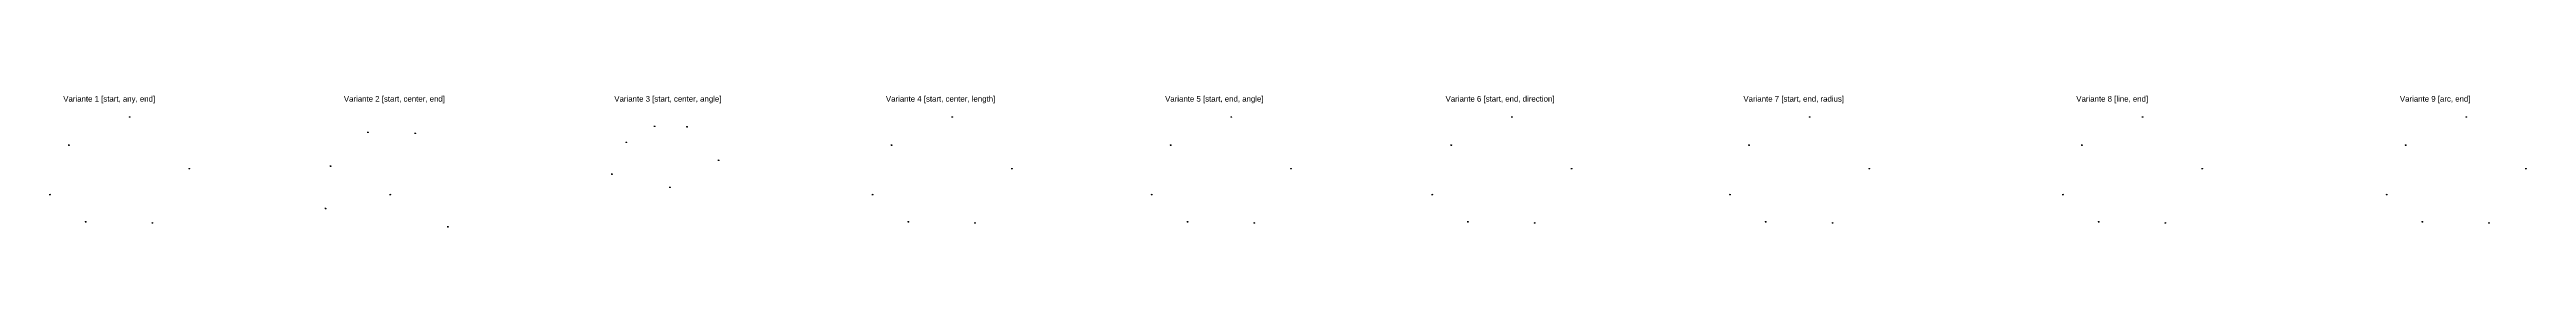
# Model space of a CAD drawing. Header units: inches. Extents: x 84 to 2174, y 29 to 140.
import ezdxf

# ---------------------------------------------------------------- set-up
doc = ezdxf.new("R2010")
doc.units = ezdxf.units.IN
doc.header["$MEASUREMENT"] = 0
doc.header["$PDMODE"] = 34
doc.header["$PDSIZE"] = 0.4
doc.styles.get("Standard").update_dxf_attribs({"font": 'arial.ttf'})

msp = doc.modelspace()

# ---------------------------------------------------------------- linework, layer by layer
at = {"color": 85, "true_color": 0x58ba48}
for p in [(152, 122.3), (846.1, 122.3), (1081.7, 122.3), (1318.4, 122.3), (1569.7, 122.3), (1850.6, 122.3), (2123.8, 122.3), (648.9, 85.9), (558.9, 74.2), (317.3, 45.4), (171.2, 33.2), (420.5, 29.9), (865.3, 33.2), (1100.9, 33.2), (1337.6, 33.2), (1588.9, 33.2), (1869.8, 33.2), (2143, 33.2)]:
    msp.add_point(p, dxfattribs=at)
at = {"color": 30, "true_color": 0xf8991e}
for p in [(353, 109.4), (392.9, 108.5), (622.3, 114), (100.7, 98.6), (571.1, 101), (794.9, 98.6), (1030.5, 98.6), (1267.2, 98.6), (1518.5, 98.6), (1799.4, 98.6), (2072.6, 98.6), (114.9, 34.1), (809.1, 34.1), (1044.7, 34.1), (1281.3, 34.1), (1532.6, 34.1), (1813.6, 34.1), (2086.7, 34.1)]:
    msp.add_point(p, dxfattribs=at)
at = {"color": 1}
for p in [(594.9, 114.4), (202.3, 78.8), (321.5, 80.9), (607.9, 63.1), (896.4, 78.8), (1132, 78.8), (1368.7, 78.8), (1620, 78.8), (1900.9, 78.8), (2174.1, 78.8), (84.7, 57), (371.8, 57), (778.9, 57), (1014.5, 57), (1251.2, 57), (1502.5, 57), (1783.4, 57), (2056.6, 57)]:
    msp.add_point(p, dxfattribs=at)

# ---------------------------------------------------------------- texts
at = {"char_height": 4.734, "attachment_point": 1}
for s, insert in [('Variante 1 [start, any, end]', (95.9, 139.9)), ('Variante 2 [start, center, end]', (332.7, 139.9)), ('Variante 3 [start, center, angle]', (560.9, 139.9)), ('Variante 4 [start, center, length]', (790.1, 139.9)), ('Variante 5 [start, end, angle]', (1025.7, 139.9)), ('Variante 6 [start, end, direction]', (1262.4, 139.9)), ('Variante 7 [start, end, radius]', (1513.7, 139.9)), ('Variante 8 [line, end]', (1794.6, 139.9)), ('Variante 9 [arc, end]', (2067.7, 139.9))]:
    msp.add_mtext_dynamic_manual_height_columns(s, width=113.383, gutter_width=1, heights=[0], dxfattribs=dict(at, insert=insert))

doc.saveas('drawing.dxf')
